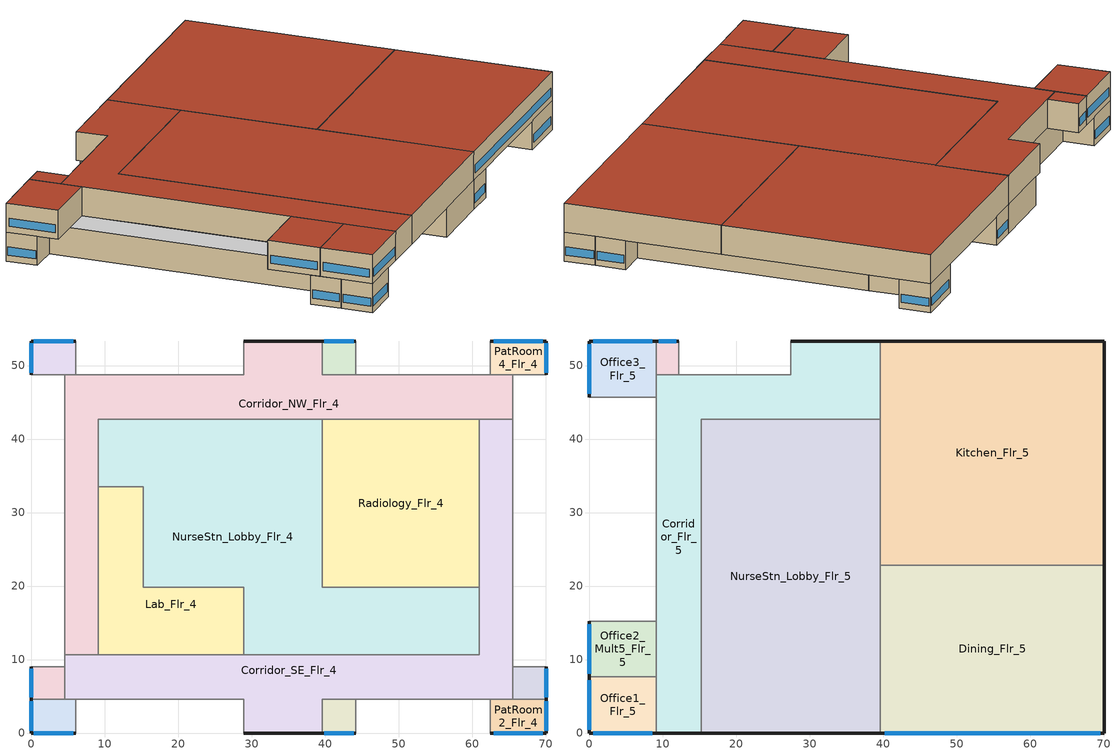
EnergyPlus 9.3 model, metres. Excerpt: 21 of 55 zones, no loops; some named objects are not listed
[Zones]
Corridor_NW_Flr_4
 floor adiabatic (INT-FLOOR-TOPSIDE): 4.57,10.67 4.57,48.77 28.96,48.77 28.96,53.34 39.62,53.34 39.62,48.77 65.53,48.77 65.53,42.67 9.14,42.67 9.14,10.67 z12.8
 wall outside (Mass Non-res Ext Wall): 39.62,53.34 28.96,53.34 z12.8:17.07
 wall to NurseStn_Lobby_Flr_4 (AIR-WALL): 9.14,33.58 9.14,42.67 39.62,42.67 z12.8:17.07
 wall adiabatic (int-walls): 28.96,53.34 28.96,48.77 4.57,48.77 4.57,10.67 / 65.53,42.67 65.53,48.77 39.62,48.77 39.62,53.34 z12.8:17.07
 wall to Radiology_Flr_4 (int-walls): 39.62,42.67 60.96,42.67 z12.8:17.07
 wall to Lab_Flr_4 (int-walls): 9.14,10.67 9.14,33.58 z12.8:17.07
 wall to Corridor_SE_Flr_4 (AIR-WALL): 60.96,42.67 65.53,42.67 / 4.57,10.67 9.14,10.67 z12.8:17.07
 ceiling adiabatic (INT-FLOOR-UNDERSIDE): 4.57,10.67 9.14,10.67 9.14,42.67 65.53,42.67 65.53,48.77 39.62,48.77 39.62,53.34 28.96,53.34 28.96,48.77 4.57,48.77 z17.07
Corridor_SE_Flr_4
 floor adiabatic (INT-FLOOR-TOPSIDE): 4.57,4.57 4.57,10.67 60.96,10.67 60.96,42.67 65.53,42.67 65.53,4.57 39.62,4.57 39.62,0 28.96,0 28.96,4.57 z12.8
 wall outside (Mass Non-res Ext Wall): 28.96,0 39.62,0 z12.8:17.07
 wall adiabatic (int-walls): 39.62,0 39.62,4.57 65.53,4.57 65.53,42.67 / 4.57,10.67 4.57,4.57 28.96,4.57 28.96,0 z12.8:17.07
 wall to NurseStn_Lobby_Flr_4 (AIR-WALL): 60.96,19.81 60.96,10.67 28.96,10.67 z12.8:17.07
 wall to Radiology_Flr_4 (int-walls): 60.96,42.67 60.96,19.81 z12.8:17.07
 wall to Lab_Flr_4 (int-walls): 28.96,10.67 9.14,10.67 z12.8:17.07
 ceiling adiabatic (INT-FLOOR-UNDERSIDE): 4.57,4.57 28.96,4.57 28.96,0 39.62,0 39.62,4.57 65.53,4.57 65.53,42.67 60.96,42.67 60.96,10.67 4.57,10.67 z17.07
Lab_Flr_4
 floor adiabatic (INT-FLOOR-TOPSIDE): 9.14,33.53 15.24,33.53 15.24,19.81 28.96,19.81 28.96,10.67 9.14,10.67 z12.8
 wall to NurseStn_Lobby_Flr_4 (int-walls): 28.96,10.67 28.96,19.81 15.24,19.81 15.24,33.53 9.14,33.53 z12.8:17.07
 ceiling adiabatic (INT-FLOOR-UNDERSIDE): 9.14,33.53 9.14,10.67 28.96,10.67 28.96,19.81 15.24,19.81 15.24,33.53 z17.07
NurseStn_Lobby_Flr_4
 floor adiabatic (INT-FLOOR-TOPSIDE): 9.14,42.67 39.62,42.67 39.62,19.81 60.96,19.81 60.96,10.67 28.96,10.67 28.96,19.81 15.24,19.81 15.24,33.53 9.14,33.53 z12.8
 wall to Radiology_Flr_4 (int-walls): 60.96,19.81 39.62,19.81 39.62,42.67 z12.8:17.07
 ceiling adiabatic (INT-FLOOR-UNDERSIDE): 9.14,42.67 9.14,33.53 15.24,33.53 15.24,19.81 28.96,19.81 28.96,10.67 60.96,10.67 60.96,19.81 39.62,19.81 39.62,42.67 z17.07
PatRoom1_Mult10_Flr_4
 floor adiabatic (INT-FLOOR-TOPSIDE): 44.2,4.57 44.2,0 39.62,0 39.62,4.57 z12.8
 wall outside (Mass Non-res Ext Wall): 39.62,0 44.2,0 z12.8:17.07
 wall adiabatic (int-walls): 44.2,0 44.2,4.57 39.62,4.57 39.62,0 z12.8:17.07
 window (Window Res Fixed): 39.9,0 43.92,0 z13.72:14.94
 ceiling adiabatic (INT-FLOOR-UNDERSIDE): 39.62,4.57 39.62,0 44.2,0 44.2,4.57 z17.07
PatRoom2_Flr_4
 floor adiabatic (INT-FLOOR-TOPSIDE): 70.1,4.57 70.1,0 62.48,0 62.48,4.57 z12.8
 wall outside (Mass Non-res Ext Wall): 62.48,0 70.1,0 70.1,4.57 z12.8:17.07
 wall adiabatic (int-walls): 70.1,4.57 62.48,4.57 62.48,0 z12.8:17.07
 window (Window Res Fixed): 70.1,0.27 70.1,4.3 / 62.94,0 69.65,0 z13.72:14.94
 ceiling adiabatic (INT-FLOOR-UNDERSIDE): 62.48,4.57 62.48,0 70.1,0 70.1,4.57 z17.07
PatRoom3_Mult10_Flr_4
 floor adiabatic (INT-FLOOR-TOPSIDE): 70.1,8.99 70.1,4.57 65.53,4.57 65.53,8.99 z12.8
 wall outside (Mass Non-res Ext Wall): 70.1,4.57 70.1,8.99 z12.8:17.07
 wall adiabatic (int-walls): 70.1,8.99 65.53,8.99 65.53,4.57 70.1,4.57 z12.8:17.07
 window (Window Res Fixed): 70.1,4.84 70.1,8.73 z13.72:14.94
 ceiling adiabatic (INT-FLOOR-UNDERSIDE): 65.53,8.99 65.53,4.57 70.1,4.57 70.1,8.99 z17.07
PatRoom4_Flr_4
 floor adiabatic (INT-FLOOR-TOPSIDE): 70.1,53.34 70.1,48.77 62.48,48.77 62.48,53.34 z12.8
 wall outside (Mass Non-res Ext Wall): 70.1,48.77 70.1,53.34 62.48,53.34 z12.8:17.07
 wall adiabatic (int-walls): 62.48,53.34 62.48,48.77 70.1,48.77 z12.8:17.07
 window (Window Res Fixed): 70.1,49.04 70.1,53.07 / 69.65,53.34 62.94,53.34 z13.72:14.94
 ceiling adiabatic (INT-FLOOR-UNDERSIDE): 62.48,53.34 62.48,48.77 70.1,48.77 70.1,53.34 z17.07
PatRoom5_Mult10_Flr_4
 floor adiabatic (INT-FLOOR-TOPSIDE): 44.2,53.34 44.2,48.77 39.62,48.77 39.62,53.34 z12.8
 wall outside (Mass Non-res Ext Wall): 44.2,53.34 39.62,53.34 z12.8:17.07
 wall adiabatic (int-walls): 39.62,53.34 39.62,48.77 44.2,48.77 44.2,53.34 z12.8:17.07
 window (Window Res Fixed): 43.92,53.34 39.9,53.34 z13.72:14.94
 ceiling adiabatic (INT-FLOOR-UNDERSIDE): 39.62,53.34 39.62,48.77 44.2,48.77 44.2,53.34 z17.07
PatRoom6_Flr_4
 floor adiabatic (INT-FLOOR-TOPSIDE): 6.1,4.57 6.1,0 0,0 0,4.57 z12.8
 wall outside (Mass Non-res Ext Wall): 0,4.57 0,0 6.1,0 z12.8:17.07
 wall adiabatic (int-walls): 6.1,0 6.1,4.57 0,4.57 z12.8:17.07
 window (Window Res Fixed): 0.37,0 5.73,0 / 0,4.3 0,0.27 z13.72:14.94
 ceiling adiabatic (INT-FLOOR-UNDERSIDE): 0,4.57 0,0 6.1,0 6.1,4.57 z17.07
PatRoom7_Mult10_Flr_4
 floor adiabatic (INT-FLOOR-TOPSIDE): 4.57,8.99 4.57,4.57 0,4.57 0,8.99 z12.8
 wall outside (Mass Non-res Ext Wall): 0,8.99 0,4.57 z12.8:17.07
 wall adiabatic (int-walls): 0,4.57 4.57,4.57 4.57,8.99 0,8.99 z12.8:17.07
 window (Window Res Fixed): 0,8.73 0,4.84 z13.72:14.94
 ceiling adiabatic (INT-FLOOR-UNDERSIDE): 0,8.99 0,4.57 4.57,4.57 4.57,8.99 z17.07
PatRoom8_Flr_4
 floor adiabatic (INT-FLOOR-TOPSIDE): 6.1,53.34 6.1,48.77 0,48.77 0,53.34 z12.8
 wall outside (Mass Non-res Ext Wall): 6.1,53.34 0,53.34 0,48.77 z12.8:17.07
 wall adiabatic (int-walls): 0,48.77 6.1,48.77 6.1,53.34 z12.8:17.07
 window (Window Res Fixed): 5.73,53.34 0.37,53.34 / 0,53.07 0,49.04 z13.72:14.94
 ceiling adiabatic (INT-FLOOR-UNDERSIDE): 0,53.34 0,48.77 6.1,48.77 6.1,53.34 z17.07
Radiology_Flr_4
 floor adiabatic (INT-FLOOR-TOPSIDE): 60.96,42.67 60.96,19.81 39.62,19.81 39.62,42.67 z12.8
 ceiling adiabatic (INT-FLOOR-UNDERSIDE): 39.62,42.67 39.62,19.81 60.96,19.81 60.96,42.67 z17.07
Corridor_Flr_5
 floor adiabatic (INT-FLOOR-TOPSIDE): 9.14,0 9.14,48.77 27.43,48.77 27.43,53.34 39.62,53.34 39.62,42.67 15.24,42.67 15.24,0 z17.07
 wall outside (Mass Non-res Ext Wall): 39.62,53.34 27.43,53.34 / 9.14,0 15.24,0 z17.07:21.34
 wall to NurseStn_Lobby_Flr_5 (int-walls): 15.24,0 15.24,42.67 z17.07:21.34
 wall to NurseStn_Lobby_Flr_5 (AIR-WALL): 15.24,42.67 39.62,42.67 z17.07:21.34
 wall adiabatic (int-walls): 27.43,53.34 27.43,48.77 9.14,48.77 9.14,0 z17.07:21.34
 wall to Kitchen_Flr_5 (int-walls): 39.62,42.67 39.62,53.34 z17.07:21.34
 roof outside (IEAD Non-res Roof): 9.14,0 15.24,0 15.24,42.67 39.62,42.67 39.62,53.34 27.43,53.34 27.43,48.77 9.14,48.77 z21.34
Dining_Flr_5
 floor adiabatic (INT-FLOOR-TOPSIDE): 39.62,0 39.62,22.86 70.1,22.86 70.1,0 z17.07
 wall outside (Mass Non-res Ext Wall): 39.62,0 70.1,0 70.1,22.86 z17.07:21.34
 wall to Kitchen_Flr_5 (int-walls): 70.1,22.86 39.62,22.86 z17.07:21.34
 wall to NurseStn_Lobby_Flr_5 (int-walls): 39.62,22.86 39.62,0 z17.07:21.34
 window (Window Non-res Fixed): 40.2,0 69.53,0 z17.98:19.2
 roof outside (IEAD Non-res Roof): 39.62,0 70.1,0 70.1,22.86 39.62,22.86 z21.34
Kitchen_Flr_5
 floor adiabatic (INT-FLOOR-TOPSIDE): 70.1,53.34 70.1,22.86 39.62,22.86 39.62,53.34 z17.07
 wall outside (Mass Non-res Ext Wall): 70.1,22.86 70.1,53.34 39.62,53.34 z17.07:21.34
 wall to NurseStn_Lobby_Flr_5 (int-walls): 39.62,42.67 39.62,22.86 z17.07:21.34
 roof outside (IEAD Non-res Roof): 39.62,53.34 39.62,22.86 70.1,22.86 70.1,53.34 z21.34
NurseStn_Lobby_Flr_5
 floor adiabatic (INT-FLOOR-TOPSIDE): 15.24,0 15.24,42.67 39.62,42.67 39.62,0 z17.07
 wall outside (Mass Non-res Ext Wall): 15.24,0 39.62,0 z17.07:21.34
 roof outside (IEAD Non-res Roof): 15.24,0 39.62,0 39.62,42.67 15.24,42.67 z21.34
Office1_Flr_5
 floor adiabatic (INT-FLOOR-TOPSIDE): 9.14,7.62 9.14,0 0,0 0,7.62 z17.07
 wall outside (Mass Non-res Ext Wall): 0,7.62 0,0 9.14,0 z17.07:21.34
 wall adiabatic (int-walls): 9.14,0 9.14,7.62 0,7.62 z17.07:21.34
 window (Window Non-res Fixed): 0.55,0 8.6,0 / 0,7.16 0,0.46 z17.98:19.2
 roof outside (IEAD Non-res Roof): 0,7.62 0,0 9.14,0 9.14,7.62 z21.34
Office2_Mult5_Flr_5
 floor adiabatic (INT-FLOOR-TOPSIDE): 9.14,15.24 9.14,7.62 0,7.62 0,15.24 z17.07
 wall outside (Mass Non-res Ext Wall): 0,15.24 0,7.62 z17.07:21.34
 wall adiabatic (int-walls): 0,7.62 9.14,7.62 9.14,15.24 0,15.24 z17.07:21.34
 window (Window Non-res Fixed): 0,14.78 0,8.08 z17.98:19.2
 roof outside (IEAD Non-res Roof): 0,15.24 0,7.62 9.14,7.62 9.14,15.24 z21.34
Office3_Flr_5
 floor adiabatic (INT-FLOOR-TOPSIDE): 9.14,53.34 9.14,45.72 0,45.72 0,53.34 z17.07
 wall outside (Mass Non-res Ext Wall): 9.14,53.34 0,53.34 0,45.72 z17.07:21.34
 wall adiabatic (int-walls): 0,45.72 9.14,45.72 9.14,53.34 z17.07:21.34
 window (Window Non-res Fixed): 8.6,53.34 0.55,53.34 / 0,52.88 0,46.18 z17.98:19.2
 roof outside (IEAD Non-res Roof): 0,53.34 0,45.72 9.14,45.72 9.14,53.34 z21.34
Office4_Mult6_Flr_5
 floor adiabatic (INT-FLOOR-TOPSIDE): 12.19,53.34 12.19,48.77 9.14,48.77 9.14,53.34 z17.07
 wall outside (Mass Non-res Ext Wall): 12.19,53.34 9.14,53.34 z17.07:21.34
 wall adiabatic (int-walls): 9.14,53.34 9.14,48.77 12.19,48.77 12.19,53.34 z17.07:21.34
 window (Window Non-res Fixed): 11.88,53.34 9.45,53.34 z17.98:19.2
 roof outside (IEAD Non-res Roof): 9.14,53.34 9.14,48.77 12.19,48.77 12.19,53.34 z21.34
[Building]
Ref Bldg Hospital Post1980_v1.3_5.0: North Axis {deg}=0; Terrain=City; Loads Convergence Tolerance Value {W}=0.04; Temperature Convergence Tolerance Value {deltaC}=0.2; Solar Distribution=FullInteriorAndExterior; Maximum Number of Warmup Days=25; Minimum Number of Warmup Days=6
[Site:Location]
USA TX-HOUSTON: Latitude {deg}=29.97; Longitude {deg}=-95.37; Time Zone {hr}=-6; Elevation {m}=33
[SizingPeriod:DesignDay] Day of Month=21; Humidity Condition Type=Wetbulb; Barometric Pressure {Pa}=100929; Rain Indicator=No; Snow Indicator=No; Daylight Saving Time Indicator=No; Solar Model Indicator=ASHRAEClearSky
Name | Month | Day Type | Maximum Dry-Bulb Temperature {C} | Daily Dry-Bulb Temperature Range {deltaC} | Wetbulb or DewPoint at Maximum Dry-Bulb {C} | Wind Speed {m/s} | Wind Direction {deg} | Sky Clearness
HOUSTON Ann Htg 99.6% Condns DB | 1 | WinterDesignDay | -2.4 | 0 | -2.4 | 2.7 | 0 | 0
HOUSTON Ann Clg .4% Condns WB=>MDB | 7 | SummerDesignDay | 32 | 10.6 | 26.7 | 3.7 | 170 | 1
[Site:WaterMainsTemperature]
Calculation Method=CORRELATION; Annual Average Outdoor Air Temperature {C}=19.99; Maximum Difference In Monthly Average Outdoor Air Temperatures {deltaC}=17.1
[Site:GroundTemperature:BuildingSurface]
20.541, 20.346, 20.801, 22.127, 22.752, 22.868, 22.937, 22.96, 22.981, 22.822, 21.631, 20.645
[Construction]
Mass Non-res Ext Wall: 1IN Stucco, 8IN Concrete HW, Mass NonRes Wall Insulation, 1/2IN Gypsum
IEAD Non-res Roof: Roof Membrane, IEAD NonRes Roof Insulation, Metal Decking
int-walls: 1/2IN Gypsum, 1/2IN Gypsum
INT-FLOOR-TOPSIDE: MAT-CC05 4 HW CONCRETE, CP02 CARPET PAD
INT-FLOOR-UNDERSIDE: CP02 CARPET PAD, MAT-CC05 4 HW CONCRETE
Window Non-res Fixed: NonRes Fixed Assembly Window
Window Res Fixed: Res Fixed Assembly Window
AIR-WALL: MAT-AIR-WALL
InteriorFurnishings: Std Wood 6inch
[Material] Thermal Absorptance=0.9
Name | Roughness | Thickness {m} | Conductivity {W/m-K} | Density {kg/m3} | Specific Heat {J/kg-K} | Solar Absorptance | Visible Absorptance
Mass NonRes Wall Insulation | MediumRough | 0.00477025 | 0.049 | 265 | 836.8 | 0.7 | 0.7
IEAD NonRes Roof Insulation | MediumRough | 0.118437 | 0.049 | 265 | 836.8 | 0.7 | 0.7
Std Wood 6inch | MediumSmooth | 0.15 | 0.12 | 540 | 1210 | 0.7 | 0.7
1/2IN Gypsum | Smooth | 0.0127 | 0.16 | 784.9 | 830 | 0.92 | 0.92
1IN Stucco | Smooth | 0.0253 | 0.6918 | 1858 | 837 | 0.92 | 0.92
8IN CONCRETE HW | Rough | 0.2032 | 1.311 | 2240 | 836.8 | 0.7 | 0.7
Roof Membrane | VeryRough | 0.0095 | 0.16 | 1121.29 | 1460 | 0.7 | 0.7
Metal Decking | MediumSmooth | 0.0015 | 45.006 | 7680 | 418.4 | 0.7 | 0.3
MAT-CC05 4 HW CONCRETE | Rough | 0.1016 | 1.311 | 2240 | 836.8 | 0.7 | 0.7
[WindowMaterial:SimpleGlazingSystem] U-Factor {W/m2-K}=6.92716; Solar Heat Gain Coefficient=0.25
NonRes Fixed Assembly Window; Res Fixed Assembly Window
[Material:NoMass] Thermal Absorptance=0.9; Solar Absorptance=0.7
Name | Roughness | Thermal Resistance {m2-K/W} | Visible Absorptance
CP02 CARPET PAD | VeryRough | 0.2165 | 0.8
MAT-AIR-WALL | Rough | 0.207949
[Zone] Type=1; Floor Area {m2}=autocalculate; Part of Total Floor Area=Yes
Name | Multiplier
Corridor_Flr_5; Corridor_NW_Flr_4; Corridor_SE_Flr_4; Dining_Flr_5; Kitchen_Flr_5; Lab_Flr_4; NurseStn_Lobby_Flr_4; NurseStn_Lobby_Flr_5; Office1_Flr_5; Office3_Flr_5; PatRoom2_Flr_4; PatRoom4_Flr_4; PatRoom6_Flr_4; PatRoom8_Flr_4; Radiology_Flr_4 | 1
Office2_Mult5_Flr_5 | 5
Office4_Mult6_Flr_5 | 6
PatRoom1_Mult10_Flr_4; PatRoom3_Mult10_Flr_4; PatRoom5_Mult10_Flr_4; PatRoom7_Mult10_Flr_4 | 10
[People] Number of People Calculation Method=Area/Person; Fraction Radiant=0.3; Sensible Heat Fraction=AUTOCALCULATE; Activity Level Schedule=ACTIVITY_SCH; Enable ASHRAE 55 Comfort Warnings=No; Mean Radiant Temperature Calculation Type=ZoneAveraged; Work Efficiency Schedule=WORK_EFF_SCH; Clothing Insulation Calculation Method=ClothingInsulationSchedule; Clothing Insulation Schedule=CLOTHING_SCH; Air Velocity Schedule=AIR_VELO_SCH; Thermal Comfort Model 1 Type=FANGER
Name | Zone or ZoneList | Number of People Schedule | Zone Floor Area per Person {m2/person}
Corridor_Flr_5 People | Corridor_Flr_5 | ADMIN_OCC_SCH | 92.5926
Corridor_NW_Flr_4 People | Corridor_NW_Flr_4 | ADMIN_OCC_SCH | 92.5926
Corridor_SE_Flr_4 People | Corridor_SE_Flr_4 | ADMIN_OCC_SCH | 92.5926
Dining_Flr_5 People | Dining_Flr_5 | ADMIN_OCC_SCH | 9.2937
Kitchen_Flr_5 People | Kitchen_Flr_5 | ADMIN_OCC_SCH | 18.5874
Lab_Flr_4 People | Lab_Flr_4 | ADMIN_OCC_SCH | 18.5874
NurseStn_Lobby_Flr_4 People | NurseStn_Lobby_Flr_4 | ADMIN_OCC_SCH | 69.9301
NurseStn_Lobby_Flr_5 People | NurseStn_Lobby_Flr_5 | ADMIN_OCC_SCH | 69.9301
Office1_Flr_5 People | Office1_Flr_5 | ADMIN_OCC_SCH | 13.2802
Office2_Mult5_Flr_5 People | Office2_Mult5_Flr_5 | ADMIN_OCC_SCH | 13.2802
Office3_Flr_5 People | Office3_Flr_5 | ADMIN_OCC_SCH | 13.2802
Office4_Mult6_Flr_5 People | Office4_Mult6_Flr_5 | ADMIN_OCC_SCH | 13.2802
PatRoom1_Mult10_Flr_4 People | PatRoom1_Mult10_Flr_4 | CRITICAL_OCC_SCH | 18.5874
PatRoom2_Flr_4 People | PatRoom2_Flr_4 | CRITICAL_OCC_SCH | 18.5874
PatRoom3_Mult10_Flr_4 People | PatRoom3_Mult10_Flr_4 | CRITICAL_OCC_SCH | 18.5874
PatRoom4_Flr_4 People | PatRoom4_Flr_4 | CRITICAL_OCC_SCH | 18.5874
PatRoom5_Mult10_Flr_4 People | PatRoom5_Mult10_Flr_4 | CRITICAL_OCC_SCH | 18.5874
PatRoom6_Flr_4 People | PatRoom6_Flr_4 | CRITICAL_OCC_SCH | 18.5874
PatRoom7_Mult10_Flr_4 People | PatRoom7_Mult10_Flr_4 | CRITICAL_OCC_SCH | 18.5874
PatRoom8_Flr_4 People | PatRoom8_Flr_4 | CRITICAL_OCC_SCH | 18.5874
Radiology_Flr_4 People | Radiology_Flr_4 | ADMIN_OCC_SCH | 18.5874
[Lights] Design Level Calculation Method=Watts/Area; Return Air Fraction=0; Fraction Radiant=0.7; Fraction Visible=0.2; Fraction Replaceable=1; Return Air Fraction Calculated from Plenum Temperature=No
Name | Zone or ZoneList | Schedule | Watts per Zone Floor Area {W/m2}
Corridor_Flr_5_Lights | Corridor_Flr_5 | ADMIN_LIGHT_SCH | 14.59
Corridor_NW_Flr_4_Lights | Corridor_NW_Flr_4 | ADMIN_LIGHT_SCH | 14.59
Corridor_SE_Flr_4_Lights | Corridor_SE_Flr_4 | ADMIN_LIGHT_SCH | 14.59
Dining_Flr_5_Lights | Dining_Flr_5 | ADMIN_LIGHT_SCH | 27.72
Kitchen_Flr_5_Lights | Kitchen_Flr_5 | ADMIN_LIGHT_SCH | 15.29
Lab_Flr_4_Lights | Lab_Flr_4 | ADMIN_LIGHT_SCH | 22.65
NurseStn_Lobby_Flr_4_Lights | NurseStn_Lobby_Flr_4 | ADMIN_LIGHT_SCH | 15.7
NurseStn_Lobby_Flr_5_Lights | NurseStn_Lobby_Flr_5 | ADMIN_LIGHT_SCH | 15.7
Office1_Flr_5_Lights | Office1_Flr_5 | ADMIN_LIGHT_SCH | 25.78
Office2_Mult5_Flr_5_Lights | Office2_Mult5_Flr_5 | ADMIN_LIGHT_SCH | 25.78
Office3_Flr_5_Lights | Office3_Flr_5 | ADMIN_LIGHT_SCH | 25.78
Office4_Mult6_Flr_5_Lights | Office4_Mult6_Flr_5 | ADMIN_LIGHT_SCH | 25.78
PatRoom1_Mult10_Flr_4_Lights | PatRoom1_Mult10_Flr_4 | CRITICAL_LIGHT_SCH | 23.56
PatRoom2_Flr_4_Lights | PatRoom2_Flr_4 | CRITICAL_LIGHT_SCH | 23.56
PatRoom3_Mult10_Flr_4_Lights | PatRoom3_Mult10_Flr_4 | CRITICAL_LIGHT_SCH | 23.56
PatRoom4_Flr_4_Lights | PatRoom4_Flr_4 | CRITICAL_LIGHT_SCH | 23.56
PatRoom5_Mult10_Flr_4_Lights | PatRoom5_Mult10_Flr_4 | CRITICAL_LIGHT_SCH | 23.56
PatRoom6_Flr_4_Lights | PatRoom6_Flr_4 | CRITICAL_LIGHT_SCH | 23.56
PatRoom7_Mult10_Flr_4_Lights | PatRoom7_Mult10_Flr_4 | CRITICAL_LIGHT_SCH | 23.56
PatRoom8_Flr_4_Lights | PatRoom8_Flr_4 | CRITICAL_LIGHT_SCH | 23.56
Radiology_Flr_4_Lights | Radiology_Flr_4 | ADMIN_LIGHT_SCH | 23.82
[ElectricEquipment]
Name | Zone or ZoneList | Schedule | Design Level Calculation Method | Watts per Zone Floor Area {W/m2} | Fraction Latent | Fraction Radiant | Fraction Lost | Design Level {W}
Dining_Flr_5_MiscPlug_Equip | Dining_Flr_5 | ADMIN_EQUIP_SCH | Watts/Area | 10.76 | 0 | 0.5 | 0
Kitchen_Flr_5_ExhFan_Equip | Kitchen_Flr_5 | Kitchen_Exhaust_SCH | EquipmentLevel |  | 0 | 0 | 1 | 925
Kitchen_Flr_5_MiscElec_Equip | Kitchen_Flr_5 | Kitchen_Elec_Equip_SCH | Watts/Area | 80.7 | 0.2 | 0.5 | 0.1
Lab_Flr_4_MiscPlug_Equip | Lab_Flr_4 | ADMIN_EQUIP_SCH | Watts/Area | 43.04 | 0 | 0.5 | 0
NurseStn_Lobby_Flr_4_MiscPlug_Equip | NurseStn_Lobby_Flr_4 | ADMIN_EQUIP_SCH | Watts/Area | 11.19 | 0 | 0.5 | 0
NurseStn_Lobby_Flr_5_MiscPlug_Equip | NurseStn_Lobby_Flr_5 | ADMIN_EQUIP_SCH | Watts/Area | 11.19 | 0 | 0.5 | 0
Office1_Flr_5_MiscPlug_Equip | Office1_Flr_5 | ADMIN_EQUIP_SCH | Watts/Area | 10.76 | 0 | 0.5 | 0
Office2_Mult5_Flr_5_MiscPlug_Equip | Office2_Mult5_Flr_5 | ADMIN_EQUIP_SCH | Watts/Area | 10.76 | 0 | 0.5 | 0
Office3_Flr_5_MiscPlug_Equip | Office3_Flr_5 | ADMIN_EQUIP_SCH | Watts/Area | 10.76 | 0 | 0.5 | 0
Office4_Mult6_Flr_5_MiscPlug_Equip | Office4_Mult6_Flr_5 | ADMIN_EQUIP_SCH | Watts/Area | 10.76 | 0 | 0.5 | 0
PatRoom1_Mult10_Flr_4_MiscPlug_Equip | PatRoom1_Mult10_Flr_4 | CRITICAL_EQUIP_SCH | Watts/Area | 21.52 | 0 | 0.5 | 0
PatRoom2_Flr_4_MiscPlug_Equip | PatRoom2_Flr_4 | CRITICAL_EQUIP_SCH | Watts/Area | 21.52 | 0 | 0.5 | 0
PatRoom3_Mult10_Flr_4_MiscPlug_Equip | PatRoom3_Mult10_Flr_4 | CRITICAL_EQUIP_SCH | Watts/Area | 21.52 | 0 | 0.5 | 0
PatRoom4_Flr_4_MiscPlug_Equip | PatRoom4_Flr_4 | CRITICAL_EQUIP_SCH | Watts/Area | 21.52 | 0 | 0.5 | 0
PatRoom5_Mult10_Flr_4_MiscPlug_Equip | PatRoom5_Mult10_Flr_4 | CRITICAL_EQUIP_SCH | Watts/Area | 21.52 | 0 | 0.5 | 0
PatRoom6_Flr_4_MiscPlug_Equip | PatRoom6_Flr_4 | CRITICAL_EQUIP_SCH | Watts/Area | 21.52 | 0 | 0.5 | 0
PatRoom7_Mult10_Flr_4_MiscPlug_Equip | PatRoom7_Mult10_Flr_4 | CRITICAL_EQUIP_SCH | Watts/Area | 21.52 | 0 | 0.5 | 0
PatRoom8_Flr_4_MiscPlug_Equip | PatRoom8_Flr_4 | CRITICAL_EQUIP_SCH | Watts/Area | 21.52 | 0 | 0.5 | 0
Radiology_Flr_4_MiscPlug_Equip | Radiology_Flr_4 | ADMIN_EQUIP_SCH | Watts/Area | 53.08 | 0 | 0.5 | 0
[GasEquipment]
Kitchen_Flr_5_MiscGas_Equip: Zone or ZoneList=Kitchen_Flr_5; Schedule=Kitchen_Gas_Equip_SCH; Design Level Calculation Method=Watts/Area; Power per Zone Floor Area {W/m2}=304.87; Fraction Latent=0.1; Fraction Radiant=0.2; Fraction Lost=0.7
[Exterior:Lights]
Exterior Facade Lighting: Schedule=ALWAYS_ON; Design Level {W}=20829; Control Option=AstronomicalClock
[Exterior:FuelEquipment]
Elevators: Fuel Use Type=Electricity; Schedule=BLDG_ELEVATORS; Design Level {W}=162963
[ZoneInfiltration:DesignFlowRate] Schedule=INFIL_QUARTER_ON_SCH; Design Flow Rate Calculation Method=Flow/ExteriorWallArea; Flow per Exterior Surface Area {m3/s-m2}=0.001133; Constant Term Coefficient=1; Temperature Term Coefficient=0; Velocity Term Coefficient=0; Velocity Squared Term Coefficient=0
Name | Zone or ZoneList
Corridor_Flr_5_Infiltration | Corridor_Flr_5
Corridor_NW_Flr_4_Infiltration | Corridor_NW_Flr_4
Corridor_SE_Flr_4_Infiltration | Corridor_SE_Flr_4
Dining_Flr_5_Infiltration | Dining_Flr_5
Kitchen_Flr_5_Infiltration | Kitchen_Flr_5
NurseStn_Lobby_Flr_5_Infiltration | NurseStn_Lobby_Flr_5
Office1_Flr_5_Infiltration | Office1_Flr_5
Office2_Mult5_Flr_5_Infiltration | Office2_Mult5_Flr_5
Office3_Flr_5_Infiltration | Office3_Flr_5
Office4_Mult6_Flr_5_Infiltration | Office4_Mult6_Flr_5
PatRoom1_Mult10_Flr_4_Infiltration | PatRoom1_Mult10_Flr_4
PatRoom2_Flr_4_Infiltration | PatRoom2_Flr_4
PatRoom3_Mult10_Flr_4_Infiltration | PatRoom3_Mult10_Flr_4
PatRoom4_Flr_4_Infiltration | PatRoom4_Flr_4
PatRoom5_Mult10_Flr_4_Infiltration | PatRoom5_Mult10_Flr_4
PatRoom6_Flr_4_Infiltration | PatRoom6_Flr_4
PatRoom7_Mult10_Flr_4_Infiltration | PatRoom7_Mult10_Flr_4
PatRoom8_Flr_4_Infiltration | PatRoom8_Flr_4
[InternalMass] Construction=InteriorFurnishings
Name | Zone or ZoneList | Surface Area {m2}
Corridor_Flr_5 Internal Mass | Corridor_Flr_5 | 1003.35
Corridor_NW_Flr_4 Internal Mass | Corridor_NW_Flr_4 | 1133.42
Corridor_SE_Flr_4 Internal Mass | Corridor_SE_Flr_4 | 1133.42
Dining_Flr_5 Internal Mass | Dining_Flr_5 | 1393.55
Kitchen_Flr_5 Internal Mass | Kitchen_Flr_5 | 1858.06
Lab_Flr_4 Internal Mass | Lab_Flr_4 | 529.5473
NurseStn_Lobby_Flr_4 Internal Mass | NurseStn_Lobby_Flr_4 | 1811.61
NurseStn_Lobby_Flr_5 Internal Mass | NurseStn_Lobby_Flr_5 | 2081.03
Office1_Flr_5 Internal Mass | Office1_Flr_5 | 139.3911
Office2_Mult5_Flr_5 Internal Mass | Office2_Mult5_Flr_5 | 139.3546
Office3_Flr_5 Internal Mass | Office3_Flr_5 | 139.3546
Office4_Mult6_Flr_5 Internal Mass | Office4_Mult6_Flr_5 | 27.8709
PatRoom1_Mult10_Flr_4 Internal Mass | PatRoom1_Mult10_Flr_4 | 41.8064
PatRoom2_Flr_4 Internal Mass | PatRoom2_Flr_4 | 69.6773
PatRoom3_Mult10_Flr_4 Internal Mass | PatRoom3_Mult10_Flr_4 | 40.4165
PatRoom4_Flr_4 Internal Mass | PatRoom4_Flr_4 | 69.6773
PatRoom5_Mult10_Flr_4 Internal Mass | PatRoom5_Mult10_Flr_4 | 41.8064
PatRoom6_Flr_4 Internal Mass | PatRoom6_Flr_4 | 55.7418
PatRoom7_Mult10_Flr_4 Internal Mass | PatRoom7_Mult10_Flr_4 | 40.4165
PatRoom8_Flr_4 Internal Mass | PatRoom8_Flr_4 | 55.7418
Radiology_Flr_4 Internal Mass | Radiology_Flr_4 | 975.4819
[ZoneMixing]
Kitchen_Flr_5 Exhaust Fanmixing_0: Zone=Kitchen_Flr_5; Schedule=HVACOperationSchd; Design Flow Rate Calculation Method=Flow/Zone; Design Flow Rate {m3/s}=0.74997; Source Zone=Dining_Flr_5; Delta Temperature {deltaC}=0
[UtilityCost:Qualify]
Utility Cost Qualify=MaxDemand400kw; Tariff=ReliantEnergy_PTB-MGS_MiscGeneral; Variable=TotalDemand; Qualify Type=Maximum; Threshold Value or Variable=400; Season=Annual; Threshold Test=Count; Number of Months=1
[UtilityCost:Variable]
TX_MonthlyGasRates: Tariff=TX_EIAMonthlyRateGas; Variable Type=Currency; January Value=7.87; February Value=7.73; March Value=7.41; April Value=7.86; May Value=8.05; June Value=8.75; July Value=8.21; August Value=8.34; September Value=8.04; October Value=7.65; November Value=8.24; December Value=7.99
[EnergyManagementSystem:ProgramCallingManager]
Volume_Initializer: BeginNewEnvironment; Initialize_Volumes
Setpoint_Controller: BeginTimestepBeforePredictor; Set_Setpoints
Demand_Reporter: EndOfZoneTimestepAfterZoneReporting; Report_Demand; Report_Occupants; Calculate_Temperatures
[EnergyManagementSystem:Program]
Set_Setpoints: Set C1 = C1_NOM + COOL_SETP_DELTA*5.0/9.0; Set H1 = H1_NOM + HEAT_SETP_DELTA*5.0/9.0; Set C3 = C3_NOM + COOL_SETP_DELTA*5.0/9.0; Set H3 = H3_NOM + HEAT_SETP_DELTA*5.0/9.0; Set C2 = C2_NOM + COOL_SETP_DELTA*5.0/9.0; Set H2 = H2_NOM + HEAT_SETP_DELTA*5.0/9.0; Set C4 = C4_NOM + COOL_SETP_DELTA*5.0/9.0; Set H4 = H4_NOM + HEAT_SETP_DELTA*5.0/9.0
Initialize_Volumes: Set BASEMENT_V = 9120.27; Set CORRIDOR_FLR_1_V = 2428.80; Set CORRIDOR_FLR_2_V = 2428.80; Set CORRIDOR_FLR_5_V = 2141.31; Set CORRIDOR_NW_FLR_3_V = 2418.88; Set CORRIDOR_NW_FLR_4_V = 2418.88; Set CORRIDOR_SE_FLR_3_V = 2418.88; Set CORRIDOR_SE_FLR_4_V = 2418.88; Set DINING_FLR_5_V = 2974.04; Set ER_EXAM1_MULT4_FLR_1_V = 118.96; Set ER_EXAM3_MULT4_FLR_1_V = 118.96; Set ER_NURSESTN_LOBBY_FLR_1_V = 5273.96; Set ER_TRAUMA1_FLR_1_V = 118.96; Set ER_TRAUMA2_FLR_1_V = 118.96; Set ER_TRIAGE_MULT4_FLR_1_V = 118.96; Set ICU_FLR_2_V = 2637.66; Set ICU_NURSESTN_LOBBY_FLR_2_V = 2854.50; Set IC_PATROOM1_MULT5_FLR_2_V = 89.22; Set IC_PATROOM2_FLR_2_V = 118.96; Set IC_PATROOM3_MULT6_FLR_2_V = 89.22; Set KITCHEN_FLR_5_V = 3965.38; Set LAB_FLR_3_V = 1129.43; Set LAB_FLR_4_V = 1129.43; Set LOBBY_RECORDS_FLR_1_V = 6294.93; Set NURSESTN_LOBBY_FLR_3_V = 3866.25; Set NURSESTN_LOBBY_FLR_4_V = 3866.25; Set NURSESTN_LOBBY_FLR_5_V = 4441.23; Set OR1_FLR_2_V = 237.92; Set OR2_MULT5_FLR_2_V = 237.92; Set OR3_FLR_2_V = 237.92; Set OR4_FLR_2_V = 951.69; Set OR_NURSESTN_LOBBY_FLR_2_V = 4322.26; Set OFFICE1_FLR_5_V = 297.48; Set OFFICE1_MULT4_FLR_1_V = 59.48; Set OFFICE2_MULT5_FLR_5_V = 297.35; Set OFFICE3_FLR_5_V = 297.40; Set OFFICE4_MULT6_FLR_5_V = 59.48; Set PATROOM1_MULT10_FLR_3_V = 89.22; Set PATROOM1_MULT10_FLR_4_V = 89.22; Set PATROOM2_FLR_3_V = 148.70; Set PATROOM2_FLR_4_V = 148.70; Set PATROOM3_MULT10_FLR_3_V = 86.25; Set PATROOM3_MULT10_FLR_4_V = 86.25; Set PATROOM4_FLR_3_V = 148.70; Set PATROOM4_FLR_4_V = 148.70; Set PATROOM5_MULT10_FLR_3_V = 89.22; Set PATROOM5_MULT10_FLR_4_V = 89.22; Set PATROOM6_FLR_3_V = 118.96; Set PATROOM6_FLR_4_V = 118.96; Set PATROOM7_MULT10_FLR_3_V = 86.25; Set PATROOM7_MULT10_FLR_4_V = 86.25; Set PATROOM8_FLR_3_V = 118.96; Set PATROOM8_FLR_4_V = 118.96; Set PHYSTHERAPY_FLR_3_V = 2081.82; Set RADIOLOGY_FLR_4_V = 2081.82
Report_Demand: Set Cooling_Power_State = 0.0; Set Heating_Power_State = 0.0; Set Flexible_Cooling_Demand = 0.0; Set Flexible_Heating_Demand = 0.0; Set Flexible_Cooling_Demand = Flexible_Cooling_Demand/(60*60*ZoneTimeStep); IF Flexible_Cooling_Demand > 1.0; Set Cooling_Power_State = 1.0; ENDIF; Set Flexible_Heating_Demand = Flexible_Heating_Demand/(60*60*ZoneTimeStep); IF Flexible_Heating_Demand > 1.0; Set Heating_Power_State = 1.0; ENDIF
Report_Occupants: Set Total_Occupants = 0.0; Set Total_Occupants = Total_Occupants + BASEMENT_O; Set Total_Occupants = Total_Occupants + CORRIDOR_FLR_1_O; Set Total_Occupants = Total_Occupants + CORRIDOR_FLR_2_O; Set Total_Occupants = Total_Occupants + CORRIDOR_FLR_5_O; Set Total_Occupants = Total_Occupants + CORRIDOR_NW_FLR_3_O; Set Total_Occupants = Total_Occupants + CORRIDOR_NW_FLR_4_O; Set Total_Occupants = Total_Occupants + CORRIDOR_SE_FLR_3_O; Set Total_Occupants = Total_Occupants + CORRIDOR_SE_FLR_4_O; Set Total_Occupants = Total_Occupants + DINING_FLR_5_O; Set Total_Occupants = Total_Occupants + ER_EXAM1_MULT4_FLR_1_O; Set Total_Occupants = Total_Occupants + ER_EXAM3_MULT4_FLR_1_O; Set Total_Occupants = Total_Occupants + ER_NURSESTN_LOBBY_FLR_1_O; Set Total_Occupants = Total_Occupants + ER_TRAUMA1_FLR_1_O; Set Total_Occupants = Total_Occupants + ER_TRAUMA2_FLR_1_O; Set Total_Occupants = Total_Occupants + ER_TRIAGE_MULT4_FLR_1_O; Set Total_Occupants = Total_Occupants + ICU_FLR_2_O; Set Total_Occupants = Total_Occupants + ICU_NURSESTN_LOBBY_FLR_2_O; Set Total_Occupants = Total_Occupants + IC_PATROOM1_MULT5_FLR_2_O; Set Total_Occupants = Total_Occupants + IC_PATROOM2_FLR_2_O; Set Total_Occupants = Total_Occupants + IC_PATROOM3_MULT6_FLR_2_O; Set Total_Occupants = Total_Occupants + KITCHEN_FLR_5_O; Set Total_Occupants = Total_Occupants + LAB_FLR_3_O; Set Total_Occupants = Total_Occupants + LAB_FLR_4_O; Set Total_Occupants = Total_Occupants + LOBBY_RECORDS_FLR_1_O; Set Total_Occupants = Total_Occupants + NURSESTN_LOBBY_FLR_3_O; Set Total_Occupants = Total_Occupants + NURSESTN_LOBBY_FLR_4_O; Set Total_Occupants = Total_Occupants + NURSESTN_LOBBY_FLR_5_O; Set Total_Occupants = Total_Occupants + OR1_FLR_2_O; Set Total_Occupants = Total_Occupants + OR2_MULT5_FLR_2_O; Set Total_Occupants = Total_Occupants + OR3_FLR_2_O; Set Total_Occupants = Total_Occupants + OR4_FLR_2_O; Set Total_Occupants = Total_Occupants + OR_NURSESTN_LOBBY_FLR_2_O; Set Total_Occupants = Total_Occupants + OFFICE1_FLR_5_O; Set Total_Occupants = Total_Occupants + OFFICE1_MULT4_FLR_1_O; Set Total_Occupants = Total_Occupants + OFFICE2_MULT5_FLR_5_O; Set Total_Occupants = Total_Occupants + OFFICE3_FLR_5_O; Set Total_Occupants = Total_Occupants + OFFICE4_MULT6_FLR_5_O; Set Total_Occupants = Total_Occupants + PATROOM1_MULT10_FLR_3_O; Set Total_Occupants = Total_Occupants + PATROOM1_MULT10_FLR_4_O; Set Total_Occupants = Total_Occupants + PATROOM2_FLR_3_O; Set Total_Occupants = Total_Occupants + PATROOM2_FLR_4_O; Set Total_Occupants = Total_Occupants + PATROOM3_MULT10_FLR_3_O; Set Total_Occupants = Total_Occupants + PATROOM3_MULT10_FLR_4_O; Set Total_Occupants = Total_Occupants + PATROOM4_FLR_3_O; Set Total_Occupants = Total_Occupants + PATROOM4_FLR_4_O; Set Total_Occupants = Total_Occupants + PATROOM5_MULT10_FLR_3_O; Set Total_Occupants = Total_Occupants + PATROOM5_MULT10_FLR_4_O; Set Total_Occupants = Total_Occupants + PATROOM6_FLR_3_O; Set Total_Occupants = Total_Occupants + PATROOM6_FLR_4_O; Set Total_Occupants = Total_Occupants + PATROOM7_MULT10_FLR_3_O; Set Total_Occupants = Total_Occupants + PATROOM7_MULT10_FLR_4_O; Set Total_Occupants = Total_Occupants + PATROOM8_FLR_3_O; Set Total_Occupants = Total_Occupants + PATROOM8_FLR_4_O; Set Total_Occupants = Total_Occupants + PHYSTHERAPY_FLR_3_O; Set Total_Occupants = Total_Occupants + RADIOLOGY_FLR_4_O
[EnergyManagementSystem:Sensor] Output:Variable or Output:Meter=Schedule Value
Name | Output:Variable or Output:Meter Index Key
C1_NOM | C1_NOM
H1_NOM | H1_NOM
C3_NOM | C3_NOM
H3_NOM | H3_NOM
C2_NOM | C2_NOM
H2_NOM | H2_NOM
C4_NOM | C4_NOM
H4_NOM | H4_NOM
[EnergyManagementSystem:Actuator] Actuated Component Type=Schedule:Compact; Actuated Component Control Type=Schedule Value
Name | Actuated Component Unique
C1 | ADMIN_CLGSETP_SCH
H1 | ADMIN_HTGSETP_SCH
C3 | KITCHEN_CLGSETP_SCH
H3 | KITCHEN_HTGSETP_SCH
C2 | CRITICAL_CLGSETP_SCH
H2 | CRITICAL_HTGSETP_SCH
C4 | OR_CLGSETP_SCH
H4 | OR_HTGSETP_SCH
[EnergyManagementSystem:OutputVariable] Type of Data in Variable=Averaged; Update Frequency=ZoneTimeStep
Name | EMS Variable
Cooling Controlled Load | Flexible_Cooling_Demand
Heating Controlled Load | Flexible_Heating_Demand
Cooling Schedule Temperature | Schedule_Cooling_Temperature
Heating Schedule Temperature | Schedule_Heating_Temperature
Cooling Setpoint Temperature | Setpoint_Cooling_Temperature
Heating Setpoint Temperature | Setpoint_Heating_Temperature
Cooling Current Temperature | Current_Cooling_Temperature
Heating Current Temperature | Current_Heating_Temperature
Cooling Power State | Cooling_Power_State
Heating Power State | Heating_Power_State
Heating Setpoint | H_SET
Cooling Setpoint | C_SET
Heating Current | H_CUR
Cooling Current | C_CUR
Heating Volume | TOTAL_HEAT_V
Cooling Volume | TOTAL_COOL_V
Indoor Air Temperature | T_CUR
Occupant Count | Total_Occupants
[ExternalInterface:Variable] Initial Value=0
COOL_SETP_DELTA; HEAT_SETP_DELTA
[Schedule:Compact]
ALWAYS_ON; HVACOperationSchd: Through: 12/31, For: AllDays, Until: 24:00, 1
Kitchen_Exhaust_SCH: Through: 12/31, For: Weekdays, Until: 05:00, 0, Until: 18:00, 1, Until: 24:00, 0, For: SummerDesignDay, Until: 05:00, 0, Until: 18:00, 1, Until: 24:00, 0, For: WinterDesignDay, Until: 07:00, 0, Until: 15:00, 1, Until: 24:00, 0, For: Saturdays, Until: 07:00, 0, Until: 15:00, 1, Until: 24:00, 0, For: AllOtherDays, Until: 24:00, 0
ADMIN_EQUIP_SCH: Through: 12/31, For: Weekdays, Until: 04:00, 0.3, Until: 06:00, 0.5, Until: 18:00, 1, Until: 20:00, 0.5, Until: 24:00, 0.3, For: SummerDesignDay, Until: 04:00, 0.3, Until: 06:00, 0.5, Until: 18:00, 1, Until: 20:00, 0.5, Until: 24:00, 0.3, For: WinterDesignDay, Until: 24:00, 0.3, For: Saturday, Until: 07:00, 0.3, Until: 09:00, 0.5, Until: 15:00, 0.8, Until: 20:00, 0.5, Until: 24:00, 0.3, For: AllOtherDays, Until: 08:00, 0.3, Until: 17:00, 0.5, Until: 24:00, 0.3
ADMIN_LIGHT_SCH: Through: 12/31, For: Weekdays, Until: 04:00, 0.1, Until: 06:00, 0.3, Until: 07:00, 0.6, Until: 18:00, 0.9, Until: 20:00, 0.6, Until: 22:00, 0.3, Until: 24:00, 0.1, For: SummerDesignDay, Until: 04:00, 0.1, Until: 06:00, 0.3, Until: 07:00, 0.6, Until: 18:00, 0.9, Until: 20:00, 0.6, Until: 22:00, 0.3, Until: 24:00, 0.1, For: WinterDesignDay, Until: 07:00, 0.1, Until: 09:00, 0.3, Until: 15:00, 0.4, Until: 20:00, 0.3, Until: 24:00, 0.1, For: Saturday, Until: 07:00, 0.1, Until: 09:00, 0.3, Until: 15:00, 0.4, Until: 20:00, 0.3, Until: 24:00, 0.1, For: AllOtherDays, Until: 08:00, 0.05, Until: 17:00, 0.1, Until: 24:00, 0.05
ADMIN_OCC_SCH: Through: 12/31, For: Weekdays, Until: 04:00, 0.05, Until: 06:00, 0.2, Until: 07:00, 0.5, Until: 18:00, 0.9, Until: 20:00, 0.5, Until: 22:00, 0.2, Until: 24:00, 0.05, For: SummerDesignDay, Until: 04:00, 0.05, Until: 06:00, 0.2, Until: 07:00, 0.5, Until: 18:00, 0.9, Until: 20:00, 0.5, Until: 22:00, 0.2, Until: 24:00, 0.05, For: WinterDesignDay, Until: 07:00, 0.05, Until: 09:00, 0.2, Until: 15:00, 0.3, Until: 20:00, 0.2, Until: 24:00, 0.05, For: Saturday, Until: 07:00, 0.05, Until: 09:00, 0.2, Until: 15:00, 0.3, Until: 20:00, 0.2, Until: 24:00, 0.05, For: Sunday Holidays AllOtherDays, Until: 08:00, 0, Until: 17:00, 0.05, Until: 24:00, 0
BLDG_ELEVATORS: Through: 12/31, For: Weekdays SummerDesignDay, Until: 07:00, 0.2, Until: 08:00, 0.5, Until: 09:00, 0.75, Until: 10:00, 1, Until: 11:00, 1, Until: 12:00, 1, Until: 13:00, 0.75, Until: 14:00, 1, Until: 15:00, 1, Until: 16:00, 1, Until: 17:00, 1, Until: 18:00, 1, Until: 19:00, 0.52, Until: 20:00, 0.52, Until: 21:00, 0.52, Until: 22:00, 0.28, Until: 24:00, 0.2, For: Saturday WinterDesignDay, Until: 07:00, 0.2, Until: 08:00, 0.4, Until: 09:00, 0.46, Until: 10:00, 0.7, Until: 11:00, 0.7, Until: 12:00, 0.7, Until: 13:00, 0.51, Until: 14:00, 0.51, Until: 15:00, 0.51, Until: 16:00, 0.51, Until: 17:00, 0.51, Until: 18:00, 0.25, Until: 24:00, 0.2, For: AllOtherDays, Until: 08:00, 0.2, Until: 16:00, 0.4, Until: 24:00, 0.2
CRITICAL_EQUIP_SCH: Through: 12/31, For: Weekdays, Until: 04:00, 0.5, Until: 06:00, 0.5, Until: 18:00, 1, Until: 20:00, 0.8, Until: 24:00, 0.5, For: SummerDesignDay, Until: 04:00, 0.5, Until: 06:00, 0.5, Until: 18:00, 1, Until: 20:00, 0.8, Until: 24:00, 0.5, For: WinterDesignDay, Until: 24:00, 0.3, For: Saturday, Until: 04:00, 0.5, Until: 06:00, 0.5, Until: 18:00, 1, Until: 20:00, 0.8, Until: 24:00, 0.5, For: Sunday Holidays AllOtherDays, Until: 04:00, 0.5, Until: 06:00, 0.5, Until: 18:00, 1, Until: 20:00, 0.8, Until: 24:00, 0.5
CRITICAL_LIGHT_SCH: Through: 12/31, For: Weekdays, Until: 04:00, 0.5, Until: 06:00, 0.7, Until: 18:00, 0.9, Until: 22:00, 0.7, Until: 24:00, 0.5, For: SummerDesignDay, Until: 04:00, 0.5, Until: 06:00, 0.7, Until: 18:00, 0.9, Until: 22:00, 0.7, Until: 24:00, 0.5, For: WinterDesignDay, Until: 04:00, 0.5, Until: 06:00, 0.7, Until: 18:00, 0.9, Until: 22:00, 0.7, Until: 24:00, 0.5, For: Saturday, Until: 04:00, 0.5, Until: 06:00, 0.7, Until: 18:00, 0.9, Until: 22:00, 0.7, Until: 24:00, 0.5, For: AllOtherDays, Until: 04:00, 0.5, Until: 06:00, 0.7, Until: 18:00, 0.9, Until: 22:00, 0.7, Until: 24:00, 0.5
CRITICAL_OCC_SCH: Through: 12/31, For: Weekdays, Until: 04:00, 0.4, Until: 06:00, 0.65, Until: 18:00, 0.9, Until: 22:00, 0.65, Until: 24:00, 0.4, For: SummerDesignDay, Until: 04:00, 0.4, Until: 06:00, 0.65, Until: 18:00, 0.9, Until: 22:00, 0.65, Until: 24:00, 0.4, For: WinterDesignDay, Until: 04:00, 0.4, Until: 06:00, 0.65, Until: 18:00, 0.9, Until: 22:00, 0.65, Until: 24:00, 0.4, For: Saturday, Until: 04:00, 0.4, Until: 06:00, 0.65, Until: 18:00, 0.9, Until: 22:00, 0.65, Until: 24:00, 0.4, For: AllOtherDays, Until: 04:00, 0.4, Until: 06:00, 0.65, Until: 18:00, 0.9, Until: 22:00, 0.65, Until: 24:00, 0.4
INFIL_QUARTER_ON_SCH: Through: 12/31, For: Weekdays, Until: 24:00, 0.25, For: Saturday, Until: 24:00, 0.25, For: SummerDesignDay WinterDesignDay, Until: 24:00, 1, For: AllOtherDays, Until: 24:00, 0.25
Kitchen_Elec_Equip_SCH: Through: 12/31, For: Weekday, Until: 06:00, 0.1, Until: 07:00, 0.25, Until: 09:00, 0.35, Until: 10:00, 0.25, Until: 13:00, 0.35, Until: 16:00, 0.25, Until: 19:00, 0.35, Until: 24:00, 0.25, For: Saturday, Until: 06:00, 0.1, Until: 07:00, 0.25, Until: 09:00, 0.35, Until: 10:00, 0.25, Until: 13:00, 0.35, Until: 16:00, 0.25, Until: 19:00, 0.35, Until: 24:00, 0.25, For: SummerDesignDay, Until: 24:00, 0.35, For: WinterDesignDay, Until: 24:00, 0, For: AllOtherDays, Until: 06:00, 0.1, Until: 07:00, 0.25, Until: 09:00, 0.35, Until: 10:00, 0.25, Until: 13:00, 0.35, Until: 16:00, 0.25, Until: 19:00, 0.35, Until: 24:00, 0.25
Kitchen_Gas_Equip_SCH: Through: 12/31, For: Weekdays Saturday, Until: 05:00, 0.02, Until: 06:00, 0.05, Until: 07:00, 0.1, Until: 08:00, 0.15, Until: 09:00, 0.2, Until: 10:00, 0.15, Until: 13:00, 0.25, Until: 14:00, 0.2, Until: 15:00, 0.15, Until: 16:00, 0.2, Until: 19:00, 0.3, Until: 21:00, 0.2, Until: 22:00, 0.15, Until: 23:00, 0.1, Until: 24:00, 0.05, For: SummerDesignDay, Until: 24:00, 0.25, For: WinterDesignDay, Until: 24:00, 0, For: AllOtherDays, Until: 05:00, 0.02, Until: 06:00, 0.05, Until: 07:00, 0.1, Until: 08:00, 0.15, Until: 09:00, 0.2, Until: 10:00, 0.15, Until: 13:00, 0.25, Until: 14:00, 0.2, Until: 15:00, 0.15, Until: 16:00, 0.2, Until: 19:00, 0.3, Until: 21:00, 0.2, Until: 22:00, 0.15, Until: 23:00, 0.1, Until: 24:00, 0.05
WORK_EFF_SCH: Through: 12/31, For: AllDays, Until: 24:00, 0
CLOTHING_SCH: Through: 04/30, For: AllDays, Until: 24:00, 1, Through: 09/30, For: AllDays, Until: 24:00, 0.5, Through: 12/31, For: AllDays, Until: 24:00, 1
ACTIVITY_SCH: Through: 12/31, For: AllDays, Until: 24:00, 120
AIR_VELO_SCH: Through: 12/31, For: AllDays, Until: 24:00, 0.2
ADMIN_CLGSETP_SCH; C1_NOM: Through: 12/31, For: Weekdays, Until: 05:00, 25, Until: 18:00, 22.2, Until: 24:00, 25, For: SummerDesignDay, Until: 05:00, 25, Until: 18:00, 22.2, Until: 24:00, 25, For: WinterDesignDay, Until: 07:00, 25, Until: 15:00, 22.2, Until: 24:00, 25, For: Saturdays, Until: 07:00, 25, Until: 15:00, 22.2, Until: 24:00, 25, For: AllOtherDays, Until: 24:00, 25
ADMIN_HTGSETP_SCH; H1_NOM: Through: 12/31, For: Weekdays, Until: 05:00, 18.3, Until: 18:00, 21.1, Until: 24:00, 18.3, For: SummerDesignDay, Until: 05:00, 18.3, Until: 18:00, 21.1, Until: 24:00, 18.3, For: WinterDesignDay, Until: 07:00, 18.3, Until: 15:00, 21.1, Until: 24:00, 18.3, For: Saturdays, Until: 07:00, 18.3, Until: 15:00, 21.1, Until: 24:00, 18.3, For: AllOtherDays, Until: 24:00, 18.3
Kitchen_CLGSETP_SCH; C3_NOM: Through: 12/31, For: Weekdays, Until: 05:00, 30, Until: 18:00, 26, Until: 24:00, 30, For: SummerDesignDay, Until: 05:00, 30, Until: 18:00, 26, Until: 24:00, 30, For: WinterDesignDay, Until: 07:00, 30, Until: 15:00, 26, Until: 24:00, 30, For: Saturdays, Until: 07:00, 30, Until: 15:00, 26, Until: 24:00, 30, For: AllOtherDays, Until: 24:00, 30
Kitchen_HTGSETP_SCH; H3_NOM: Through: 12/31, For: Weekdays, Until: 05:00, 15.6, Until: 18:00, 19, Until: 24:00, 15.6, For: SummerDesignDay, Until: 05:00, 15.6, Until: 18:00, 19, Until: 24:00, 15.6, For: WinterDesignDay, Until: 07:00, 15.6, Until: 15:00, 19, Until: 24:00, 15.6, For: Saturdays, Until: 07:00, 15.6, Until: 15:00, 19, Until: 24:00, 15.6, For: AllOtherDays, Until: 24:00, 15.6
CRITICAL_CLGSETP_SCH; C2_NOM: Through: 12/31, For: AllDays, Until: 24:00, 22.2
CRITICAL_HTGSETP_SCH; H2_NOM: Through: 12/31, For: ALLDays, Until: 24:00, 21.1
OR_CLGSETP_SCH; C4_NOM: Through: 12/31, For: AllDays, Until: 06:00, 22.2, Until: 17:00, 18.3, Until: 24:00, 22.2
OR_HTGSETP_SCH; H4_NOM: Through: 12/31, For: AllDays, Until: 24:00, 18.3
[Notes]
DOE Commercial Reference Building
Hospital, pre-1980 existing building construction
EnergyPlus Version 5.0
ASHRAE Standards 90.1-1989 and 62-1999
Description:  Five story hospital
Form:         Area = 22,422 m2 (241,351 ft2); Number of Stories = 5 + Basement; Aspect ratio = 1.31
Envelope:     Envelope thermal properties vary with climate according to ASHRAE Standard 90.1-1989.
Opaque constructions: mass walls; built-up flat roof (insulation above deck); basement
Windows: window-to-wall ratio = 11.2% (N), 12.1% (E), 13.3% (S), 23.2%(W), 14.6% (overall)
Infiltration in perimeter zones only
= 1.5 cfm/ft2 above grade wall area at 0.3 in wc (75 Pa) adjusted to 0.016 in wc (4 Pa).
25% of full value when ventilation system on.
HVAC:         Water cooled electric chiller, natural gas boiler, 2 VAV systems, 2 CAV systems
Economizer per 90.1-2004 on VAV systems
Exhaust:      Kitchen exhaust 2501 L/s (5300 cfm), 30% of exhaust make-up air from dining
Kitchen exhaust fan modeled as exterior load to avoid getting double make-up air
Refrigeration: Walk-in cooler and walk-in freezer
Elevators:    8 @ 25 HP each, 91% motor efficiency, motor heat exhausted directly
Int. gains:   W/m2 (W/ft2)  lights          elec plug       gas plug
Nurse Stat.   11.2 (1.0)      11.2 (1.0)      0
ICU Rooms     41.4 (3.8)      32.3 (3.0)      0
Pat. Rooms    23.6 (2.2)      21.5 (2.0)      0
Dining areas  27.7 (2.6)      10.8 (1.0)      0
Detached Shading:               None
Daylight:                       None
Natural Ventilation:            None
Zonal Equipment:                None
Air Primary Loops:              VAV with Hot Water Reheat, CAV with Hot Water Reheat
Plant Loops:                    SHWSys1, HeatSys1, CoolSys1, TowerWaterSys
System Equipment Autosize:      Yes
Purchased Cooling:              None
Purchased Heating:              None
Coils:                          Coil:Cooling:Water:DetailedGeometry; Coil:Heating:Water
Pumps:                          Yes
Boilers:                        Boiler:HotWater (gas-fired)
Chillers:                       Chiller:Electric:ReformulatedEIR (water-cooled)
Reference citation for the Commercial Reference Buildings:
Deru, M.; Field, K.; Studer, D.; Benne, K.; Griffith, B.; Torcellini, P;
Halverson, M.; Winiarski, D.; Liu, B.; Rosenberg, M.; Huang, J.;
Yazdanian, M.; Crawley, D. (2010).
U.S. Department of Energy Commercial Reference Building Models of the National Building Stock.
Washington, DC: U.S. Department of Energy, Energy Efficiency and
Renewable Energy, Office of Building Technologies.
***GENERAL SIMULATION PARAMETERS***
Number of Zones: 55
***HOLIDAYS & DAYLIGHT SAVINGS***
